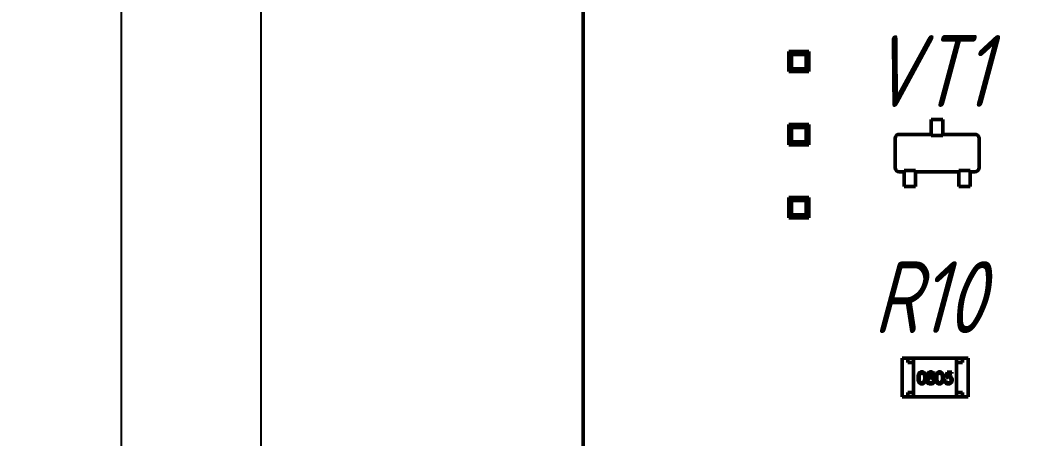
# Model space of a CAD drawing. Header units: millimetres. Extents: x 3004 to 446186229, y 1206 to 1506.
# Drawn here: x 3052.62 to 3087.39, y 1437.61 to 1452.15 of the extents above; entities that cross this region are included whole.
import ezdxf

# ---------------------------------------------------------------- set-up
doc = ezdxf.new("R2010")
doc.units = ezdxf.units.MM
doc.layers.add('Tonk', color=7, linetype='Continuous', lineweight=25)
doc.layers.add('Видимый контур (ГОСТ)', color=7, linetype='Continuous', lineweight=50)
doc.styles.get("Standard").update_dxf_attribs({"font": '', "width": 0.8, "oblique": 15})
doc.styles.get('Standard').set_extended_font_data('GOST type B')
doc.dimstyles.new('ISO-25', dxfattribs={"dimtxt": 2.5, "dimasz": 2.5, "dimexe": 1.25, "dimexo": 0, "dimtad": 1, "dimtxsty": 'Standard', "dimcen": 2.5, "dimadec": 0, "dimazin": 0, "dimtfac": 1, "dimtmove": 0, "dimatfit": 3, "dimfxl": 1, "dimarcsym": 0})

# ---------------------------------------------------------------- blocks, each defined once
blk = doc.blocks.new('*D36')
at = {"layer": 'Tonk', "color": 0, "lineweight": -2, "transparency": 16777216}
for p, q in [((3076.652, 1460.531), (3054.888, 1460.531)), ((3056.138, 1458.031), (3056.138, 1409.327)), ((3094.488, 1406.827), (3054.888, 1406.827))]:
    blk.add_line(p, q, dxfattribs=at)
at = {"layer": 'Tonk', "color": 0, "transparency": 16777216}
for points in [[(3055.721, 1458.031), (3056.555, 1458.031), (3056.138, 1460.531)], [(3055.721, 1409.327), (3056.555, 1409.327), (3056.138, 1406.827)]]:
    blk.add_solid(points, dxfattribs=at)
at = {"layer": 'Tonk', "color": 0, "transparency": 16777216, "insert": (3054.263, 1433.679), "char_height": 2.5, "attachment_point": 5, "rotation": 90}
blk.add_mtext('57*', dxfattribs=at)
blk = doc.blocks.new('*D47')
at = {"layer": 'Tonk', "color": 0, "lineweight": -2, "transparency": 16777216}
for p, q in [((3073.377, 1457.537), (3059.749, 1457.537)), ((3060.999, 1455.037), (3060.999, 1413.047)), ((3073.377, 1410.547), (3059.749, 1410.547))]:
    blk.add_line(p, q, dxfattribs=at)
at = {"layer": 'Tonk', "color": 0, "transparency": 16777216}
for points in [[(3060.582, 1455.037), (3061.415, 1455.037), (3060.999, 1457.537)], [(3060.582, 1413.047), (3061.415, 1413.047), (3060.999, 1410.547)]]:
    blk.add_solid(points, dxfattribs=at)
at = {"layer": 'Tonk', "color": 0, "transparency": 16777216, "insert": (3059.124, 1434.042), "char_height": 2.5, "attachment_point": 5, "rotation": 90}
blk.add_mtext('50*', dxfattribs=at)

msp = doc.modelspace()

# ---------------------------------------------------------------- linework, layer by layer
at = {"layer": 'Видимый контур (ГОСТ)'}
for p, q in [((3072.22695, 1411.48704), (3072.22195, 1456.10204)), ((3079.37695, 1450.35703), (3079.37695, 1451.05703)), ((3079.37695, 1451.05703), (3080.07695, 1451.05703)), ((3079.47695, 1450.95703), (3079.37695, 1451.05703)), ((3079.47695, 1450.45703), (3079.47695, 1450.95703)), ((3079.47695, 1450.95703), (3079.97695, 1450.95703)), ((3080.07695, 1451.05703), (3079.97695, 1450.95703)), ((3079.97695, 1450.95703), (3079.97695, 1450.45703)), ((3080.07695, 1451.05703), (3080.07695, 1450.35703)), ((3079.47695, 1450.45703), (3079.37695, 1450.35703)), ((3080.07695, 1450.35703), (3079.37695, 1450.35703)), ((3079.97695, 1450.45703), (3079.47695, 1450.45703)), ((3080.07695, 1450.35703), (3079.97695, 1450.45703)), ((3079.37695, 1447.81703), (3079.37695, 1448.51703)), ((3079.37695, 1448.51703), (3080.07695, 1448.51703)), ((3079.47695, 1448.41703), (3079.37695, 1448.51703)), ((3079.47695, 1447.91703), (3079.47695, 1448.41703)), ((3079.47695, 1448.41703), (3079.97695, 1448.41703)), ((3080.07695, 1448.51703), (3079.97695, 1448.41703)), ((3079.97695, 1448.41703), (3079.97695, 1447.91703)), ((3080.07695, 1448.51703), (3080.07695, 1447.81703)), ((3084.33695, 1448.69703), (3084.33695, 1448.47233)), ((3084.33695, 1448.69703), (3084.73695, 1448.69703)), ((3084.33695, 1448.47233), (3084.33695, 1448.42263)), ((3084.33695, 1448.42263), (3084.33695, 1448.38104)), ((3084.33695, 1448.18224), (3084.33695, 1448.38104)), ((3084.73695, 1448.69703), (3084.73695, 1448.47233)), ((3084.73695, 1448.47233), (3084.73695, 1448.42263)), ((3084.73695, 1448.42263), (3084.73695, 1448.38104)), ((3084.73695, 1448.18224), (3084.73695, 1448.38104)), ((3084.33695, 1448.17703), (3083.22183, 1448.17703)), ((3084.33695, 1448.18224), (3084.33695, 1448.13684)), ((3084.73695, 1448.13684), (3084.33695, 1448.13684)), ((3084.73695, 1448.18224), (3084.73695, 1448.13684)), ((3085.85206, 1448.17703), (3084.73695, 1448.17703)), ((3079.47695, 1447.91703), (3079.37695, 1447.81703)), ((3080.07695, 1447.81703), (3079.37695, 1447.81703)), ((3079.97695, 1447.91703), (3079.47695, 1447.91703)), ((3080.07695, 1447.81703), (3079.97695, 1447.91703)), ((3083.07695, 1448.03214), (3083.07695, 1447.02192)), ((3085.99695, 1447.02192), (3085.99695, 1448.03215)), ((3083.22183, 1446.87703), (3083.39195, 1446.87703)), ((3083.79195, 1446.91723), (3083.39195, 1446.91723)), ((3083.39195, 1446.87183), (3083.39195, 1446.91723)), ((3083.39195, 1446.87183), (3083.39195, 1446.67303)), ((3083.39195, 1446.63144), (3083.39195, 1446.67303)), ((3083.79195, 1446.87183), (3083.79195, 1446.91723)), ((3083.79195, 1446.87703), (3085.29195, 1446.87703)), ((3083.79195, 1446.87183), (3083.79195, 1446.67303)), ((3083.79195, 1446.63144), (3083.79195, 1446.67303)), ((3085.69195, 1446.91723), (3085.29195, 1446.91723)), ((3085.29195, 1446.87183), (3085.29195, 1446.91723)), ((3085.29195, 1446.87183), (3085.29195, 1446.67303)), ((3085.29195, 1446.63144), (3085.29195, 1446.67303)), ((3085.69195, 1446.87183), (3085.69195, 1446.91723)), ((3085.69195, 1446.87703), (3085.85206, 1446.87703)), ((3085.69195, 1446.87183), (3085.69195, 1446.67303)), ((3085.69195, 1446.63144), (3085.69195, 1446.67303)), ((3083.39195, 1446.58174), (3083.39195, 1446.63144)), ((3083.39195, 1446.35703), (3083.39195, 1446.58174)), ((3083.39195, 1446.35703), (3083.79195, 1446.35703)), ((3083.79195, 1446.58174), (3083.79195, 1446.63144)), ((3083.79195, 1446.35703), (3083.79195, 1446.58174)), ((3085.29195, 1446.58174), (3085.29195, 1446.63144)), ((3085.29195, 1446.35703), (3085.29195, 1446.58174)), ((3085.29195, 1446.35703), (3085.69195, 1446.35703)), ((3085.69195, 1446.58174), (3085.69195, 1446.63144)), ((3085.69195, 1446.35703), (3085.69195, 1446.58174)), ((3079.37695, 1445.27702), (3079.37695, 1445.97702)), ((3079.37695, 1445.97702), (3080.07695, 1445.97702)), ((3079.47695, 1445.87702), (3079.37695, 1445.97702)), ((3080.07695, 1445.97702), (3079.97695, 1445.87702)), ((3080.07695, 1445.97702), (3080.07695, 1445.27702)), ((3079.47695, 1445.37702), (3079.47695, 1445.87702)), ((3079.47695, 1445.87702), (3079.97695, 1445.87702)), ((3079.97695, 1445.87702), (3079.97695, 1445.37702)), ((3079.47695, 1445.37702), (3079.37695, 1445.27702)), ((3080.07695, 1445.27702), (3079.37695, 1445.27702)), ((3079.97695, 1445.37702), (3079.47695, 1445.37702)), ((3080.07695, 1445.27702), (3079.97695, 1445.37702)), ((3083.31695, 1439.04204), (3083.31695, 1440.39204)), ((3083.31695, 1440.39204), (3083.51695, 1440.39204)), ((3083.71695, 1440.39204), (3083.51695, 1440.39204)), ((3083.51695, 1440.39204), (3083.51695, 1440.24204)), ((3085.21695, 1440.39204), (3083.71695, 1440.39204)), ((3083.71695, 1440.39204), (3083.71695, 1439.04204)), ((3085.41695, 1440.39204), (3085.21695, 1440.39204)), ((3085.21695, 1440.39204), (3085.21695, 1439.04204)), ((3085.61695, 1440.39204), (3085.41695, 1440.39204)), ((3085.41695, 1440.24204), (3085.41695, 1440.39204)), ((3085.61695, 1439.04204), (3085.61695, 1440.39204)), ((3083.51695, 1440.24204), (3083.71695, 1440.24204)), ((3083.71695, 1439.19204), (3083.71695, 1440.24204)), ((3085.21695, 1440.24204), (3085.41695, 1440.24204)), ((3085.21695, 1439.19204), (3085.21695, 1440.24204)), ((3084.84357, 1439.70421), (3084.88459, 1439.90421)), ((3084.88459, 1439.90421), (3085.04869, 1439.90421)), ((3084.91264, 1439.86318), (3084.89108, 1439.75798)), ((3085.04869, 1439.86318), (3084.91264, 1439.86318)), ((3085.04869, 1439.90421), (3085.04869, 1439.86318)), ((3084.80254, 1439.60677), (3084.83844, 1439.60677)), ((3083.31695, 1439.04204), (3083.51695, 1439.04204)), ((3083.51695, 1439.19204), (3083.51695, 1439.04204)), ((3083.71695, 1439.19204), (3083.51695, 1439.19204)), ((3083.51695, 1439.04204), (3083.71695, 1439.04204)), ((3085.21695, 1439.04204), (3083.71695, 1439.04204)), ((3085.41695, 1439.19204), (3085.21695, 1439.19204)), ((3085.21695, 1439.04204), (3085.41695, 1439.04204)), ((3085.41695, 1439.04204), (3085.41695, 1439.19204)), ((3085.61695, 1439.04204), (3085.41695, 1439.04204))]:
    msp.add_line(p, q, dxfattribs=at)
for centre, start, end in [((3079.72695, 1450.70704), 89.543475, 90.456515), ((3079.72695, 1448.16704), 89.525037, 90.474953), ((3079.72695, 1445.62704), 89.507289, 90.492701)]:
    msp.add_arc(centre, 0.35, start, end, dxfattribs=at)
for centre, major_axis, start_param, end_param in [((3083.23224, 1448.02174), (-0.11343, 0.11343), 5.53130589, 7.03506472), ((3085.84165, 1448.02174), (0.11343, 0.11343), 5.53130589, 7.03506472), ((3083.23224, 1447.03232), (0.11343, 0.11343), 2.38971324, 3.89347207), ((3085.84165, 1447.03233), (-0.11343, 0.11343), 2.38971324, 3.89347207)]:
    msp.add_ellipse(centre, major_axis=major_axis, ratio=0.93511313, start_param=start_param, end_param=end_param, dxfattribs=at)
for points, knots in [([(3083.87433, 1439.70405), (3083.87437, 1439.71046), (3083.87444, 1439.72291), (3083.87525, 1439.74106), (3083.8766, 1439.75808), (3083.87844, 1439.77399), (3083.88069, 1439.78877), (3083.88369, 1439.8024), (3083.88709, 1439.81493), (3083.89104, 1439.82641), (3083.8955, 1439.83699), (3083.90035, 1439.84687), (3083.90578, 1439.85603), (3083.91149, 1439.86461), (3083.91771, 1439.87249), (3083.92426, 1439.87976), (3083.93139, 1439.88627), (3083.93887, 1439.89219), (3083.94676, 1439.89738), (3083.95483, 1439.90196), (3083.96315, 1439.90587), (3083.97173, 1439.90894), (3083.98049, 1439.91148), (3083.98948, 1439.91322), (3083.99869, 1439.91431), (3084.00491, 1439.91441), (3084.00807, 1439.91447)], [0, 0, 0, 0, 0.06859462, 0.13324604, 0.19431259, 0.25127922, 0.30451344, 0.35423491, 0.40048059, 0.44341075, 0.48401487, 0.5232523, 0.56104237, 0.59790024, 0.63351849, 0.66831435, 0.70249567, 0.73668535, 0.77029317, 0.80343726, 0.83591295, 0.86846025, 0.90084654, 0.93346652, 0.96625758, 1, 1, 1, 1]), ([(3084.00807, 1439.49395), (3084.00491, 1439.49401), (3083.99869, 1439.49411), (3083.98948, 1439.4952), (3083.98053, 1439.49695), (3083.97181, 1439.49939), (3083.96327, 1439.50239), (3083.95503, 1439.50629), (3083.947, 1439.51079), (3083.93919, 1439.51591), (3083.93176, 1439.52177), (3083.92467, 1439.52826), (3083.91808, 1439.53553), (3083.91195, 1439.54347), (3083.90613, 1439.55201), (3083.90077, 1439.56126), (3083.89581, 1439.57118), (3083.89128, 1439.58185), (3083.88726, 1439.59341), (3083.88371, 1439.606), (3083.88091, 1439.61972), (3083.87852, 1439.63448), (3083.87658, 1439.65033), (3083.87526, 1439.66728), (3083.87444, 1439.68532), (3083.87437, 1439.69769), (3083.87433, 1439.70405)], [0, 0, 0, 0, 0.03378715, 0.06662166, 0.09928488, 0.13136117, 0.16358519, 0.19610393, 0.22890225, 0.26215806, 0.29599122, 0.33021785, 0.36505983, 0.40095074, 0.43762038, 0.47570753, 0.51538069, 0.55641354, 0.59976483, 0.64642416, 0.69643144, 0.74978152, 0.80657331, 0.86743553, 0.93188675, 1, 1, 1, 1]), ([(3084.00927, 1439.87344), (3084.00485, 1439.87321), (3083.99599, 1439.87274), (3083.98291, 1439.86946), (3083.97037, 1439.86375), (3083.9604, 1439.85747), (3083.95276, 1439.85149), (3083.94738, 1439.8463), (3083.94233, 1439.84063), (3083.93769, 1439.83441), (3083.93333, 1439.82773), (3083.92934, 1439.82053), (3083.92573, 1439.81278), (3083.92241, 1439.80448), (3083.91949, 1439.79538), (3083.91708, 1439.78535), (3083.91485, 1439.77433), (3083.91327, 1439.76224), (3083.91187, 1439.74918), (3083.91097, 1439.73509), (3083.91027, 1439.72), (3083.91024, 1439.70958), (3083.91023, 1439.70421)], [0, 0, 0, 0, 0.06038662, 0.12088325, 0.18275462, 0.24781103, 0.2812991, 0.31508762, 0.3497024, 0.38485658, 0.4209662, 0.45851119, 0.49717472, 0.53760205, 0.58050302, 0.62746754, 0.67838821, 0.73398322, 0.7937467, 0.85771367, 0.92669786, 1, 1, 1, 1]), ([(3083.91023, 1439.70421), (3083.91025, 1439.69887), (3083.91027, 1439.6885), (3083.91096, 1439.67343), (3083.91191, 1439.65938), (3083.91312, 1439.64632), (3083.91493, 1439.6343), (3083.91695, 1439.62324), (3083.91942, 1439.6132), (3083.92233, 1439.6041), (3083.92565, 1439.5958), (3083.92927, 1439.58807), (3083.93316, 1439.58083), (3083.93752, 1439.57414), (3083.94227, 1439.56798), (3083.94729, 1439.56224), (3083.95278, 1439.55712), (3083.96039, 1439.55098), (3083.97042, 1439.54464), (3083.98306, 1439.53911), (3083.99605, 1439.53564), (3084.00487, 1439.5352), (3084.00927, 1439.53498)], [0, 0, 0, 0, 0.07295107, 0.14158369, 0.20592646, 0.26530136, 0.32059723, 0.3718165, 0.41878977, 0.46169873, 0.50213358, 0.54080432, 0.57818053, 0.61429687, 0.64967824, 0.68429946, 0.71835895, 0.75208086, 0.81765244, 0.87972208, 0.93996556, 1, 1, 1, 1]), ([(3084.00807, 1439.91447), (3084.01125, 1439.91441), (3084.01758, 1439.9143), (3084.02693, 1439.91323), (3084.03607, 1439.91147), (3084.04495, 1439.90896), (3084.05365, 1439.90585), (3084.0621, 1439.90196), (3084.07035, 1439.89742), (3084.07827, 1439.89209), (3084.08596, 1439.88615), (3084.09321, 1439.87944), (3084.10003, 1439.87201), (3084.10651, 1439.86396), (3084.11245, 1439.85513), (3084.11812, 1439.84567), (3084.12319, 1439.83541), (3084.12807, 1439.82454), (3084.13229, 1439.81274), (3084.13609, 1439.80008), (3084.13916, 1439.78641), (3084.14172, 1439.77181), (3084.14371, 1439.75622), (3084.14515, 1439.73968), (3084.14591, 1439.72217), (3084.14606, 1439.71019), (3084.14613, 1439.70405)], [0, 0, 0, 0, 0.03378812, 0.06719393, 0.09986241, 0.13256661, 0.16515117, 0.19791319, 0.231319, 0.26508328, 0.29925531, 0.33439857, 0.36994282, 0.40628356, 0.44406382, 0.48299771, 0.52335445, 0.56553659, 0.60961292, 0.65639081, 0.70588549, 0.7583245, 0.81383178, 0.87279456, 0.93472223, 1, 1, 1, 1]), ([(3084.14613, 1439.70405), (3084.14605, 1439.69793), (3084.14591, 1439.68601), (3084.14516, 1439.66858), (3084.14368, 1439.65212), (3084.14182, 1439.6366), (3084.13926, 1439.62208), (3084.1361, 1439.60851), (3084.1326, 1439.59583), (3084.12828, 1439.58415), (3084.12354, 1439.5733), (3084.11839, 1439.56316), (3084.11288, 1439.55366), (3084.10687, 1439.54486), (3084.10046, 1439.5367), (3084.09352, 1439.52933), (3084.08625, 1439.52257), (3084.07854, 1439.51655), (3084.07049, 1439.51128), (3084.06227, 1439.50657), (3084.05372, 1439.50277), (3084.04505, 1439.49951), (3084.03612, 1439.49702), (3084.02695, 1439.4953), (3084.01758, 1439.49409), (3084.01125, 1439.494), (3084.00807, 1439.49395)], [0, 0, 0, 0, 0.06506329, 0.12677317, 0.18551576, 0.24076468, 0.2929798, 0.34225037, 0.38891929, 0.43277566, 0.47462843, 0.51477469, 0.55360589, 0.59142641, 0.62802812, 0.66380363, 0.69898434, 0.73359149, 0.76762847, 0.80120835, 0.83426384, 0.86698069, 0.89971974, 0.93270191, 0.96617588, 1, 1, 1, 1]), ([(3084.11023, 1439.70421), (3084.11017, 1439.70902), (3084.11005, 1439.71842), (3084.10958, 1439.7322), (3084.10836, 1439.74528), (3084.10701, 1439.75772), (3084.10502, 1439.76947), (3084.10288, 1439.7806), (3084.1, 1439.791), (3084.09692, 1439.80081), (3084.0934, 1439.80993), (3084.08953, 1439.8184), (3084.08539, 1439.82626), (3084.08089, 1439.83349), (3084.07609, 1439.84012), (3084.07086, 1439.84603), (3084.06541, 1439.85138), (3084.05777, 1439.85749), (3084.04778, 1439.86372), (3084.03534, 1439.86945), (3084.02239, 1439.87274), (3084.01364, 1439.87321), (3084.00927, 1439.87344)], [0, 0, 0, 0, 0.0656812, 0.12848646, 0.18817513, 0.24510613, 0.29944842, 0.35082294, 0.39994168, 0.44667174, 0.49125453, 0.53337634, 0.57385275, 0.61252631, 0.64959714, 0.68553204, 0.72010579, 0.75383766, 0.81892542, 0.88049346, 0.94031133, 1, 1, 1, 1]), ([(3084.09509, 1439.60365), (3084.09629, 1439.60722), (3084.09874, 1439.61446), (3084.1019, 1439.62571), (3084.10438, 1439.6375), (3084.10662, 1439.64978), (3084.10814, 1439.66263), (3084.10937, 1439.67601), (3084.1101, 1439.68994), (3084.11019, 1439.6994), (3084.11023, 1439.70421)], [0, 0, 0, 0, 0.11058834, 0.22454175, 0.34250349, 0.4643241, 0.59075603, 0.72222748, 0.85884284, 1, 1, 1, 1]), ([(3084.18203, 1439.61743), (3084.18209, 1439.62024), (3084.18222, 1439.62578), (3084.18313, 1439.63398), (3084.18458, 1439.64196), (3084.18655, 1439.64974), (3084.18922, 1439.65729), (3084.19245, 1439.66462), (3084.19622, 1439.67175), (3084.20057, 1439.67871), (3084.20563, 1439.68542), (3084.21136, 1439.69198), (3084.21788, 1439.69829), (3084.22511, 1439.70443), (3084.23297, 1439.71051), (3084.24166, 1439.71619), (3084.25096, 1439.72189), (3084.25756, 1439.7253), (3084.26095, 1439.72705)], [0, 0, 0, 0, 0.05885359, 0.11631546, 0.17267484, 0.22878039, 0.28458036, 0.34025651, 0.39662981, 0.45350726, 0.51231819, 0.57264844, 0.63602194, 0.70236295, 0.77148306, 0.84418448, 0.92006979, 1, 1, 1, 1]), ([(3084.20254, 1439.81182), (3084.20273, 1439.81608), (3084.2031, 1439.82465), (3084.20614, 1439.83741), (3084.21109, 1439.84994), (3084.21782, 1439.86217), (3084.22621, 1439.87371), (3084.23627, 1439.88406), (3084.24777, 1439.89312), (3084.26065, 1439.90073), (3084.2745, 1439.90692), (3084.28912, 1439.9112), (3084.30425, 1439.91399), (3084.31455, 1439.91431), (3084.31977, 1439.91447)], [0, 0, 0, 0, 0.07405843, 0.14887035, 0.22666767, 0.30773476, 0.3911572, 0.47392936, 0.55792775, 0.64498929, 0.73336406, 0.82109204, 0.90928721, 1, 1, 1, 1]), ([(3084.26095, 1439.72705), (3084.25631, 1439.72958), (3084.24733, 1439.73447), (3084.23544, 1439.74347), (3084.22522, 1439.75322), (3084.21696, 1439.76392), (3084.21046, 1439.77524), (3084.20601, 1439.78711), (3084.20299, 1439.7993), (3084.20269, 1439.80764), (3084.20254, 1439.81182)], [0, 0, 0, 0, 0.14586006, 0.2824259, 0.4108504, 0.53502942, 0.65470108, 0.77013343, 0.88455584, 1, 1, 1, 1]), ([(3084.32009, 1439.70421), (3084.31653, 1439.70415), (3084.30955, 1439.70402), (3084.29933, 1439.70264), (3084.28952, 1439.70072), (3084.28015, 1439.6978), (3084.27123, 1439.69401), (3084.26271, 1439.68944), (3084.25466, 1439.68405), (3084.24719, 1439.67789), (3084.24036, 1439.67125), (3084.23437, 1439.66423), (3084.22929, 1439.65695), (3084.22519, 1439.64931), (3084.22183, 1439.64149), (3084.21962, 1439.63328), (3084.21821, 1439.62485), (3084.21802, 1439.61912), (3084.21792, 1439.61623)], [0, 0, 0, 0, 0.07126869, 0.13981179, 0.20649743, 0.27153524, 0.33608183, 0.40052839, 0.46498384, 0.53005031, 0.59442341, 0.65558271, 0.71484911, 0.77211506, 0.82899921, 0.88512216, 0.94207935, 1, 1, 1, 1]), ([(3084.31776, 1439.87344), (3084.31496, 1439.87337), (3084.30947, 1439.87322), (3084.30142, 1439.87246), (3084.29377, 1439.87098), (3084.28643, 1439.86901), (3084.2795, 1439.86635), (3084.2729, 1439.86322), (3084.26673, 1439.85941), (3084.26093, 1439.85514), (3084.2557, 1439.85044), (3084.25106, 1439.84555), (3084.2472, 1439.84036), (3084.24393, 1439.83502), (3084.24155, 1439.82934), (3084.23977, 1439.82352), (3084.23857, 1439.81748), (3084.23848, 1439.81335), (3084.23844, 1439.81126)], [0, 0, 0, 0, 0.07524331, 0.14720881, 0.21644709, 0.28402504, 0.35065545, 0.41503132, 0.47962983, 0.54465163, 0.60804424, 0.66782757, 0.72511425, 0.78099171, 0.835527, 0.88943815, 0.94407209, 1, 1, 1, 1]), ([(3084.23844, 1439.81126), (3084.23852, 1439.80917), (3084.23867, 1439.80504), (3084.23987, 1439.79895), (3084.24166, 1439.79296), (3084.24448, 1439.78721), (3084.24786, 1439.78152), (3084.25203, 1439.77602), (3084.257, 1439.77068), (3084.2626, 1439.76557), (3084.2687, 1439.76078), (3084.27517, 1439.75663), (3084.28192, 1439.75315), (3084.28888, 1439.75025), (3084.29612, 1439.748), (3084.30361, 1439.74641), (3084.31133, 1439.74541), (3084.31656, 1439.74529), (3084.31921, 1439.74524)], [0, 0, 0, 0, 0.05456395, 0.1078262, 0.16192371, 0.2175097, 0.27449833, 0.33481476, 0.39755495, 0.46475458, 0.53290121, 0.60009721, 0.66535416, 0.73108363, 0.79688349, 0.86329159, 0.93083122, 1, 1, 1, 1]), ([(3084.39741, 1439.81206), (3084.39735, 1439.81396), (3084.39723, 1439.81773), (3084.39624, 1439.8233), (3084.39459, 1439.82875), (3084.39237, 1439.83411), (3084.38944, 1439.83931), (3084.38597, 1439.84444), (3084.38176, 1439.84938), (3084.37702, 1439.85425), (3084.37166, 1439.85875), (3084.36567, 1439.86271), (3084.35909, 1439.86607), (3084.35191, 1439.8688), (3084.34417, 1439.87085), (3084.3359, 1439.87238), (3084.32702, 1439.87325), (3084.32092, 1439.87337), (3084.31776, 1439.87344)], [0, 0, 0, 0, 0.05090244, 0.10103404, 0.15108382, 0.20306199, 0.25624843, 0.31084671, 0.3687691, 0.43001504, 0.49251965, 0.55604872, 0.62199568, 0.69019237, 0.76138485, 0.83635622, 0.91548701, 1, 1, 1, 1]), ([(3084.31921, 1439.74524), (3084.32261, 1439.74533), (3084.32937, 1439.74553), (3084.33935, 1439.74738), (3084.34905, 1439.75028), (3084.35836, 1439.75426), (3084.36706, 1439.75924), (3084.37482, 1439.76521), (3084.38156, 1439.77203), (3084.38722, 1439.77958), (3084.39161, 1439.78762), (3084.39503, 1439.79569), (3084.39702, 1439.80387), (3084.39728, 1439.80935), (3084.39741, 1439.81206)], [0, 0, 0, 0, 0.08968994, 0.17849401, 0.26683775, 0.35655818, 0.44533425, 0.53080584, 0.61407622, 0.69770709, 0.77914195, 0.85535359, 0.92855682, 1, 1, 1, 1]), ([(3084.31977, 1439.91447), (3084.32485, 1439.9143), (3084.33488, 1439.91397), (3084.34962, 1439.91126), (3084.36373, 1439.90672), (3084.37715, 1439.90056), (3084.38965, 1439.89297), (3084.40069, 1439.88378), (3084.41044, 1439.87348), (3084.41851, 1439.86194), (3084.42515, 1439.84975), (3084.42978, 1439.837), (3084.43275, 1439.82395), (3084.43312, 1439.81512), (3084.43331, 1439.8107)], [0, 0, 0, 0, 0.08940971, 0.17630576, 0.2626259, 0.34944573, 0.43549826, 0.51892813, 0.60135466, 0.68425642, 0.76580674, 0.84487687, 0.92227979, 1, 1, 1, 1]), ([(3084.41792, 1439.61999), (3084.41782, 1439.62272), (3084.41762, 1439.6281), (3084.41632, 1439.63608), (3084.41404, 1439.64378), (3084.41092, 1439.65131), (3084.40676, 1439.6585), (3084.40187, 1439.66556), (3084.39596, 1439.67227), (3084.38928, 1439.6787), (3084.38201, 1439.68464), (3084.37427, 1439.6899), (3084.36614, 1439.69433), (3084.35763, 1439.69793), (3084.34875, 1439.70077), (3084.33952, 1439.70275), (3084.32992, 1439.70399), (3084.3234, 1439.70414), (3084.32009, 1439.70421)], [0, 0, 0, 0, 0.05733943, 0.11306333, 0.16918145, 0.22577456, 0.2838263, 0.34345428, 0.40590696, 0.47139226, 0.53800283, 0.60306356, 0.66760183, 0.73222544, 0.79700481, 0.86304799, 0.93035699, 1, 1, 1, 1]), ([(3084.43331, 1439.8107), (3084.43314, 1439.80636), (3084.43282, 1439.79784), (3084.43011, 1439.78541), (3084.42555, 1439.77377), (3084.41932, 1439.76279), (3084.41121, 1439.75267), (3084.40131, 1439.74327), (3084.38971, 1439.73453), (3084.38099, 1439.72959), (3084.3765, 1439.72705)], [0, 0, 0, 0, 0.12190404, 0.23941261, 0.3554101, 0.47209073, 0.59285898, 0.71870347, 0.85489238, 1, 1, 1, 1]), ([(3084.3765, 1439.72705), (3084.37977, 1439.72534), (3084.38616, 1439.72201), (3084.39525, 1439.71665), (3084.40356, 1439.711), (3084.41132, 1439.70532), (3084.41839, 1439.69941), (3084.42469, 1439.69324), (3084.43038, 1439.68695), (3084.43535, 1439.68045), (3084.43971, 1439.67376), (3084.44349, 1439.66684), (3084.44671, 1439.65973), (3084.44927, 1439.65234), (3084.45137, 1439.64478), (3084.45282, 1439.63695), (3084.4536, 1439.6289), (3084.45375, 1439.62347), (3084.45382, 1439.62072)], [0, 0, 0, 0, 0.07952483, 0.15509998, 0.22721982, 0.2959105, 0.36205588, 0.42552012, 0.48581272, 0.54449471, 0.60145964, 0.65784059, 0.71397447, 0.76946795, 0.82612997, 0.88288536, 0.94070088, 1, 1, 1, 1]), ([(3084.48972, 1439.70405), (3084.48976, 1439.71046), (3084.48983, 1439.72291), (3084.49064, 1439.74106), (3084.49199, 1439.75808), (3084.49383, 1439.77399), (3084.49607, 1439.78877), (3084.49907, 1439.8024), (3084.50248, 1439.81493), (3084.50643, 1439.82641), (3084.51088, 1439.83699), (3084.51573, 1439.84687), (3084.52117, 1439.85603), (3084.52688, 1439.86461), (3084.5331, 1439.87249), (3084.53965, 1439.87976), (3084.54678, 1439.88627), (3084.55426, 1439.89219), (3084.56214, 1439.89739), (3084.57022, 1439.90196), (3084.57853, 1439.90587), (3084.58711, 1439.90894), (3084.59588, 1439.91148), (3084.60486, 1439.91322), (3084.61408, 1439.91431), (3084.6203, 1439.91441), (3084.62345, 1439.91447)], [0, 0, 0, 0, 0.06859462, 0.13324604, 0.19431259, 0.25127922, 0.30451344, 0.35423491, 0.40048059, 0.44341075, 0.48401487, 0.5232523, 0.56104237, 0.59790024, 0.63351849, 0.66831435, 0.70249567, 0.73668535, 0.77029317, 0.80343726, 0.83591295, 0.86846025, 0.90084654, 0.93346652, 0.96625758, 1, 1, 1, 1]), ([(3084.62345, 1439.49395), (3084.6203, 1439.49401), (3084.61408, 1439.49411), (3084.60486, 1439.4952), (3084.59591, 1439.49695), (3084.58719, 1439.49939), (3084.57866, 1439.50239), (3084.57042, 1439.50629), (3084.56238, 1439.51079), (3084.55458, 1439.51591), (3084.54715, 1439.52177), (3084.54005, 1439.52826), (3084.53347, 1439.53553), (3084.52734, 1439.54347), (3084.52151, 1439.55201), (3084.51615, 1439.56126), (3084.5112, 1439.57118), (3084.50666, 1439.58185), (3084.50265, 1439.59341), (3084.4991, 1439.606), (3084.4963, 1439.61972), (3084.4939, 1439.63448), (3084.49197, 1439.65033), (3084.49064, 1439.66728), (3084.48983, 1439.68532), (3084.48976, 1439.69769), (3084.48972, 1439.70405)], [0, 0, 0, 0, 0.03378715, 0.06662166, 0.09928488, 0.13136117, 0.16358519, 0.19610393, 0.22890225, 0.26215806, 0.29599122, 0.33021785, 0.36505983, 0.40095074, 0.43762038, 0.47570753, 0.51538069, 0.55641354, 0.59976483, 0.64642416, 0.69643144, 0.74978152, 0.80657331, 0.86743553, 0.93188675, 1, 1, 1, 1]), ([(3084.62465, 1439.87344), (3084.62023, 1439.87321), (3084.61137, 1439.87274), (3084.59829, 1439.86946), (3084.58576, 1439.86375), (3084.57579, 1439.85747), (3084.56814, 1439.85149), (3084.56276, 1439.8463), (3084.55772, 1439.84063), (3084.55307, 1439.83441), (3084.54872, 1439.82773), (3084.54472, 1439.82053), (3084.54112, 1439.81278), (3084.53779, 1439.80448), (3084.53487, 1439.79538), (3084.53246, 1439.78535), (3084.53023, 1439.77433), (3084.52866, 1439.76224), (3084.52726, 1439.74918), (3084.52635, 1439.73509), (3084.52565, 1439.72), (3084.52563, 1439.70958), (3084.52562, 1439.70421)], [0, 0, 0, 0, 0.06038662, 0.12088325, 0.18275462, 0.24781103, 0.2812991, 0.31508762, 0.3497024, 0.38485658, 0.4209662, 0.45851119, 0.49717472, 0.53760205, 0.58050302, 0.62746754, 0.67838821, 0.73398322, 0.7937467, 0.85771367, 0.92669786, 1, 1, 1, 1]), ([(3084.52562, 1439.70421), (3084.52563, 1439.69887), (3084.52566, 1439.6885), (3084.52635, 1439.67343), (3084.52729, 1439.65938), (3084.52851, 1439.64632), (3084.53031, 1439.6343), (3084.53234, 1439.62324), (3084.5348, 1439.6132), (3084.53771, 1439.6041), (3084.54103, 1439.5958), (3084.54466, 1439.58807), (3084.54855, 1439.58083), (3084.55291, 1439.57414), (3084.55765, 1439.56798), (3084.56268, 1439.56224), (3084.56817, 1439.55712), (3084.57577, 1439.55098), (3084.5858, 1439.54464), (3084.59845, 1439.53911), (3084.61144, 1439.53564), (3084.62025, 1439.5352), (3084.62465, 1439.53498)], [0, 0, 0, 0, 0.07295107, 0.14158369, 0.20592646, 0.26530136, 0.32059723, 0.3718165, 0.41878977, 0.46169873, 0.50213358, 0.54080432, 0.57818053, 0.61429687, 0.64967824, 0.68429946, 0.71835895, 0.75208086, 0.81765244, 0.87972208, 0.93996556, 1, 1, 1, 1]), ([(3084.62345, 1439.91447), (3084.62663, 1439.91441), (3084.63296, 1439.9143), (3084.64231, 1439.91323), (3084.65145, 1439.91147), (3084.66033, 1439.90896), (3084.66903, 1439.90585), (3084.67748, 1439.90196), (3084.68573, 1439.89742), (3084.69366, 1439.89209), (3084.70134, 1439.88615), (3084.70859, 1439.87944), (3084.71541, 1439.87201), (3084.72189, 1439.86396), (3084.72784, 1439.85513), (3084.7335, 1439.84567), (3084.73858, 1439.83541), (3084.74346, 1439.82454), (3084.74768, 1439.81274), (3084.75148, 1439.80008), (3084.75455, 1439.78641), (3084.75711, 1439.77181), (3084.75909, 1439.75622), (3084.76053, 1439.73968), (3084.7613, 1439.72217), (3084.76144, 1439.71019), (3084.76151, 1439.70405)], [0, 0, 0, 0, 0.03378812, 0.06719393, 0.09986241, 0.13256661, 0.16515117, 0.19791319, 0.231319, 0.26508328, 0.29925531, 0.33439857, 0.36994282, 0.40628356, 0.44406382, 0.48299771, 0.52335445, 0.56553659, 0.60961292, 0.65639081, 0.70588549, 0.7583245, 0.81383178, 0.87279456, 0.93472223, 1, 1, 1, 1]), ([(3084.76151, 1439.70405), (3084.76144, 1439.69793), (3084.76129, 1439.68601), (3084.76054, 1439.66858), (3084.75906, 1439.65212), (3084.75721, 1439.6366), (3084.75464, 1439.62208), (3084.75149, 1439.60851), (3084.74799, 1439.59583), (3084.74366, 1439.58415), (3084.73893, 1439.5733), (3084.73378, 1439.56316), (3084.72826, 1439.55366), (3084.72225, 1439.54486), (3084.71585, 1439.5367), (3084.70891, 1439.52933), (3084.70163, 1439.52257), (3084.69393, 1439.51655), (3084.68588, 1439.51128), (3084.67766, 1439.50657), (3084.66911, 1439.50278), (3084.66043, 1439.49951), (3084.6515, 1439.49702), (3084.64233, 1439.4953), (3084.63297, 1439.49409), (3084.62664, 1439.494), (3084.62345, 1439.49395)], [0, 0, 0, 0, 0.06506329, 0.12677317, 0.18551576, 0.24076468, 0.2929798, 0.34225037, 0.38891929, 0.43277566, 0.47462843, 0.51477469, 0.55360589, 0.59142641, 0.62802812, 0.66380363, 0.69898434, 0.73359149, 0.76762847, 0.80120835, 0.83426384, 0.86698069, 0.89971974, 0.93270191, 0.96617588, 1, 1, 1, 1]), ([(3084.72562, 1439.70421), (3084.72555, 1439.70902), (3084.72543, 1439.71842), (3084.72496, 1439.7322), (3084.72375, 1439.74528), (3084.7224, 1439.75772), (3084.72041, 1439.76947), (3084.71827, 1439.7806), (3084.71539, 1439.791), (3084.71231, 1439.80081), (3084.70879, 1439.80993), (3084.70491, 1439.8184), (3084.70077, 1439.82626), (3084.69628, 1439.83349), (3084.69148, 1439.84012), (3084.68625, 1439.84603), (3084.68079, 1439.85138), (3084.67316, 1439.85749), (3084.66316, 1439.86372), (3084.65072, 1439.86945), (3084.63778, 1439.87274), (3084.62903, 1439.87321), (3084.62465, 1439.87344)], [0, 0, 0, 0, 0.0656812, 0.12848646, 0.18817513, 0.24510613, 0.29944842, 0.35082294, 0.39994168, 0.44667174, 0.49125453, 0.53337634, 0.57385275, 0.61252631, 0.64959714, 0.68553204, 0.72010579, 0.75383766, 0.81892542, 0.88049346, 0.94031133, 1, 1, 1, 1]), ([(3084.71047, 1439.60365), (3084.71168, 1439.60722), (3084.71413, 1439.61446), (3084.71728, 1439.62571), (3084.71977, 1439.6375), (3084.722, 1439.64978), (3084.72353, 1439.66263), (3084.72476, 1439.67601), (3084.72548, 1439.68994), (3084.72557, 1439.6994), (3084.72562, 1439.70421)], [0, 0, 0, 0, 0.11058834, 0.22454175, 0.34250349, 0.4643241, 0.59075603, 0.72222748, 0.85884284, 1, 1, 1, 1]), ([(3084.93171, 1439.72472), (3084.92512, 1439.72458), (3084.91163, 1439.72429), (3084.87139, 1439.71491), (3084.85253, 1439.70766), (3084.84357, 1439.70421)], [0, 0, 0, 0, 0.00197624802, 0.00197624802, 0.00394007396, 0.00394007396, 0.00394007396, 0.00394007396]), ([(3084.89108, 1439.75798), (3084.89532, 1439.75914), (3084.90352, 1439.76141), (3084.91563, 1439.76392), (3084.92713, 1439.76544), (3084.93459, 1439.76565), (3084.9382, 1439.76575)], [0, 0, 0, 0, 0.27506837, 0.53290146, 0.77397346, 1, 1, 1, 1]), ([(3085.02818, 1439.63642), (3085.02811, 1439.63963), (3085.02796, 1439.64591), (3085.02675, 1439.6551), (3085.02466, 1439.66379), (3085.02176, 1439.67203), (3085.01807, 1439.67983), (3085.01356, 1439.68719), (3085.00815, 1439.69402), (3085.00196, 1439.70031), (3084.99519, 1439.70613), (3084.98771, 1439.71108), (3084.97968, 1439.71525), (3084.9712, 1439.71884), (3084.96206, 1439.72143), (3084.95245, 1439.72336), (3084.94226, 1439.72449), (3084.93529, 1439.72464), (3084.93171, 1439.72472)], [0, 0, 0, 0, 0.06535138, 0.12791603, 0.18836021, 0.24721608, 0.30563013, 0.36376984, 0.42266091, 0.48268729, 0.54330022, 0.60411796, 0.66496489, 0.72741349, 0.79146763, 0.85805544, 0.92703681, 1, 1, 1, 1]), ([(3084.9382, 1439.76575), (3084.94266, 1439.76565), (3084.95145, 1439.76546), (3084.9643, 1439.76364), (3084.97656, 1439.76076), (3084.98822, 1439.75675), (3084.99929, 1439.75162), (3085.00967, 1439.7452), (3085.01952, 1439.73772), (3085.02865, 1439.7291), (3085.03694, 1439.71963), (3085.04423, 1439.70944), (3085.05042, 1439.69864), (3085.0554, 1439.68712), (3085.05937, 1439.67501), (3085.06202, 1439.66218), (3085.06378, 1439.64876), (3085.06398, 1439.63958), (3085.06408, 1439.6349)], [0, 0, 0, 0, 0.06580765, 0.12939427, 0.19089406, 0.25128107, 0.31081496, 0.37037099, 0.43076826, 0.49288125, 0.55510395, 0.61606705, 0.67725603, 0.73825981, 0.80076213, 0.86477758, 0.93104529, 1, 1, 1, 1]), ([(3084.00927, 1439.53498), (3084.0137, 1439.53516), (3084.02255, 1439.53553), (3084.03548, 1439.53905), (3084.04803, 1439.54436), (3084.05787, 1439.55064), (3084.06535, 1439.55662), (3084.07071, 1439.56172), (3084.07563, 1439.56742), (3084.0803, 1439.57358), (3084.08458, 1439.58031), (3084.08848, 1439.58758), (3084.09203, 1439.5954), (3084.09405, 1439.60086), (3084.09509, 1439.60365)], [0, 0, 0, 0, 0.1128134, 0.22539388, 0.33959481, 0.45967541, 0.52173519, 0.58392584, 0.64817414, 0.71388104, 0.78100445, 0.85145093, 0.92405069, 1, 1, 1, 1]), ([(3084.31736, 1439.49395), (3084.31199, 1439.49408), (3084.30153, 1439.49434), (3084.28632, 1439.49608), (3084.27213, 1439.49912), (3084.2589, 1439.50329), (3084.24669, 1439.5087), (3084.23555, 1439.51545), (3084.22531, 1439.52325), (3084.21629, 1439.53232), (3084.20828, 1439.54204), (3084.20124, 1439.55207), (3084.1954, 1439.56241), (3084.19044, 1439.5729), (3084.18665, 1439.58369), (3084.18403, 1439.59473), (3084.18236, 1439.606), (3084.18214, 1439.61361), (3084.18203, 1439.61743)], [0, 0, 0, 0, 0.07855643, 0.15286284, 0.22355969, 0.29037494, 0.35540307, 0.41829116, 0.48038856, 0.54307262, 0.60492394, 0.66439831, 0.72194255, 0.77837489, 0.83382994, 0.88886124, 0.94408894, 1, 1, 1, 1]), ([(3084.21792, 1439.61623), (3084.21808, 1439.61264), (3084.21839, 1439.60551), (3084.22084, 1439.59498), (3084.22478, 1439.58478), (3084.23027, 1439.575), (3084.23706, 1439.56587), (3084.24542, 1439.5579), (3084.25482, 1439.55082), (3084.26558, 1439.5451), (3084.27733, 1439.54053), (3084.29007, 1439.53738), (3084.30362, 1439.5353), (3084.31297, 1439.53509), (3084.31776, 1439.53498)], [0, 0, 0, 0, 0.07489821, 0.14859629, 0.22447123, 0.30232274, 0.38191862, 0.4611487, 0.54241712, 0.62671608, 0.71459683, 0.80490292, 0.90012725, 1, 1, 1, 1]), ([(3084.42353, 1439.53786), (3084.42035, 1439.53437), (3084.41403, 1439.52742), (3084.4032, 1439.51839), (3084.39131, 1439.51081), (3084.37841, 1439.50463), (3084.36454, 1439.49982), (3084.34969, 1439.49637), (3084.33384, 1439.49439), (3084.32295, 1439.4941), (3084.31736, 1439.49395)], [0, 0, 0, 0, 0.11928345, 0.23709288, 0.35479604, 0.4745763, 0.59746007, 0.72492615, 0.8588832, 1, 1, 1, 1]), ([(3084.31776, 1439.53498), (3084.32151, 1439.53505), (3084.3288, 1439.53519), (3084.33944, 1439.53643), (3084.34948, 1439.53839), (3084.3589, 1439.54124), (3084.36781, 1439.54472), (3084.37605, 1439.54919), (3084.38384, 1439.55429), (3084.3908, 1439.56033), (3084.39713, 1439.56678), (3084.40266, 1439.57361), (3084.40745, 1439.58064), (3084.41121, 1439.58802), (3084.41422, 1439.5956), (3084.41639, 1439.60347), (3084.41772, 1439.61164), (3084.41786, 1439.61719), (3084.41792, 1439.61999)], [0, 0, 0, 0, 0.07655893, 0.14916135, 0.21882685, 0.28556714, 0.35031311, 0.41412515, 0.47717916, 0.54036802, 0.60220239, 0.66203365, 0.71993441, 0.77590743, 0.83111486, 0.88666745, 0.94255236, 1, 1, 1, 1]), ([(3084.45382, 1439.62072), (3084.45373, 1439.61686), (3084.45356, 1439.60924), (3084.45204, 1439.59799), (3084.44976, 1439.58706), (3084.44644, 1439.57646), (3084.44213, 1439.56625), (3084.43682, 1439.55641), (3084.43081, 1439.54678), (3084.42598, 1439.54086), (3084.42353, 1439.53786)], [0, 0, 0, 0, 0.12815819, 0.25367314, 0.37732531, 0.49938455, 0.62291837, 0.74583939, 0.87139529, 1, 1, 1, 1]), ([(3084.62465, 1439.53498), (3084.62908, 1439.53516), (3084.63793, 1439.53553), (3084.65086, 1439.53905), (3084.66342, 1439.54436), (3084.67325, 1439.55064), (3084.68074, 1439.55662), (3084.6861, 1439.56172), (3084.69102, 1439.56742), (3084.69569, 1439.57358), (3084.69997, 1439.58031), (3084.70386, 1439.58758), (3084.70741, 1439.5954), (3084.70944, 1439.60086), (3084.71047, 1439.60365)], [0, 0, 0, 0, 0.1128134, 0.22539388, 0.33959481, 0.45967541, 0.52173519, 0.58392584, 0.64817414, 0.71388104, 0.78100445, 0.85145093, 0.92405069, 1, 1, 1, 1]), ([(3084.92457, 1439.49395), (3084.92059, 1439.49403), (3084.91275, 1439.49419), (3084.90126, 1439.49581), (3084.89021, 1439.49814), (3084.87968, 1439.50164), (3084.86958, 1439.50603), (3084.86004, 1439.51157), (3084.85083, 1439.51786), (3084.84232, 1439.52527), (3084.83441, 1439.53338), (3084.82734, 1439.54217), (3084.82104, 1439.55151), (3084.81561, 1439.56144), (3084.81098, 1439.57194), (3084.80735, 1439.58304), (3084.80441, 1439.59468), (3084.80317, 1439.6027), (3084.80254, 1439.60677)], [0, 0, 0, 0, 0.06542114, 0.12870837, 0.19023614, 0.2507244, 0.31063718, 0.37076641, 0.43161474, 0.49352297, 0.55588346, 0.61734237, 0.67866804, 0.74071136, 0.80298536, 0.86680258, 0.93234717, 1, 1, 1, 1]), ([(3084.83844, 1439.60677), (3084.83932, 1439.60296), (3084.84102, 1439.59563), (3084.84474, 1439.58533), (3084.8493, 1439.57615), (3084.85472, 1439.56797), (3084.86118, 1439.56084), (3084.86856, 1439.55448), (3084.87682, 1439.54875), (3084.88601, 1439.54397), (3084.8957, 1439.53989), (3084.90585, 1439.53717), (3084.91617, 1439.53527), (3084.92315, 1439.53507), (3084.92666, 1439.53498)], [0, 0, 0, 0, 0.09468725, 0.18199416, 0.26437695, 0.34217986, 0.41861761, 0.49650908, 0.57736909, 0.66151059, 0.74673255, 0.83125798, 0.91520562, 1, 1, 1, 1]), ([(3085.06408, 1439.6349), (3085.064, 1439.63164), (3085.06385, 1439.62516), (3085.06308, 1439.61555), (3085.0616, 1439.60613), (3085.05962, 1439.59692), (3085.05704, 1439.58793), (3085.05392, 1439.57914), (3085.05011, 1439.57059), (3085.04592, 1439.56221), (3085.04121, 1439.55419), (3085.03598, 1439.54668), (3085.03045, 1439.53959), (3085.0245, 1439.53298), (3085.01808, 1439.52689), (3085.01126, 1439.5213), (3085.00409, 1439.5161), (3084.99648, 1439.51151), (3084.98857, 1439.50728), (3084.98027, 1439.50382), (3084.97176, 1439.50072), (3084.96292, 1439.49825), (3084.95377, 1439.49631), (3084.94429, 1439.495), (3084.93453, 1439.49404), (3084.92792, 1439.49398), (3084.92457, 1439.49395)], [0, 0, 0, 0, 0.04401447, 0.08743412, 0.1301184, 0.17255369, 0.21455476, 0.25629809, 0.29843823, 0.340849, 0.38271519, 0.42392405, 0.46424624, 0.50407367, 0.54386191, 0.58356672, 0.62309432, 0.66322906, 0.70355126, 0.74393789, 0.78454125, 0.82575011, 0.86775736, 0.91074516, 0.95491445, 1, 1, 1, 1]), ([(3084.92666, 1439.53498), (3084.93008, 1439.53507), (3084.93682, 1439.53526), (3084.94674, 1439.53668), (3084.95632, 1439.53887), (3084.96546, 1439.54214), (3084.97433, 1439.54613), (3084.98269, 1439.55124), (3084.99079, 1439.55712), (3084.99839, 1439.56386), (3085.00534, 1439.57128), (3085.01148, 1439.57922), (3085.0166, 1439.58769), (3085.02091, 1439.59655), (3085.02419, 1439.60588), (3085.02652, 1439.61565), (3085.0279, 1439.62589), (3085.02808, 1439.63286), (3085.02818, 1439.63642)], [0, 0, 0, 0, 0.0642073, 0.12642469, 0.18768028, 0.24821642, 0.30830506, 0.36966099, 0.43169855, 0.49594689, 0.55975802, 0.62229541, 0.68391064, 0.74509241, 0.80674023, 0.86908662, 0.93329, 1, 1, 1, 1])]:
    msp.add_open_spline(points, degree=3, knots=knots, dxfattribs=at)

# ---------------------------------------------------------------- texts
at = {"layer": 'Tonk', "char_height": 2.5, "attachment_point": 1}
for s, insert in [('VT1', (3082.18705, 1451.62961)), ('R10', (3082.31924, 1443.76426))]:
    msp.add_mtext_dynamic_manual_height_columns(s, width=6.4128481, gutter_width=20, heights=[0], dxfattribs=dict(at, insert=insert))

# ---------------------------------------------------------------- dimensions: what is measured, and where the dimension line sits
at = {"layer": 'Tonk'}
for base, p1, p2, text, picture, middle in [((3056.13803, 1406.82693), (3076.65195, 1460.53104), (3094.48771, 1406.82693), '57*', '*D36', (3054.26303, 1433.67898)), ((3060.99867, 1410.54704), (3073.37695, 1457.53704), (3073.37695, 1410.54704), '50*', '*D47', (3059.12367, 1434.04204))]:
    dim = msp.add_linear_dim(base=base, p1=p1, p2=p2, angle=90, text=text, dimstyle='ISO-25', dxfattribs=at)
    dim.commit()
    dim.dimension.update_dxf_attribs({"geometry": picture, "text_midpoint": middle})

doc.saveas('drawing.dxf')
